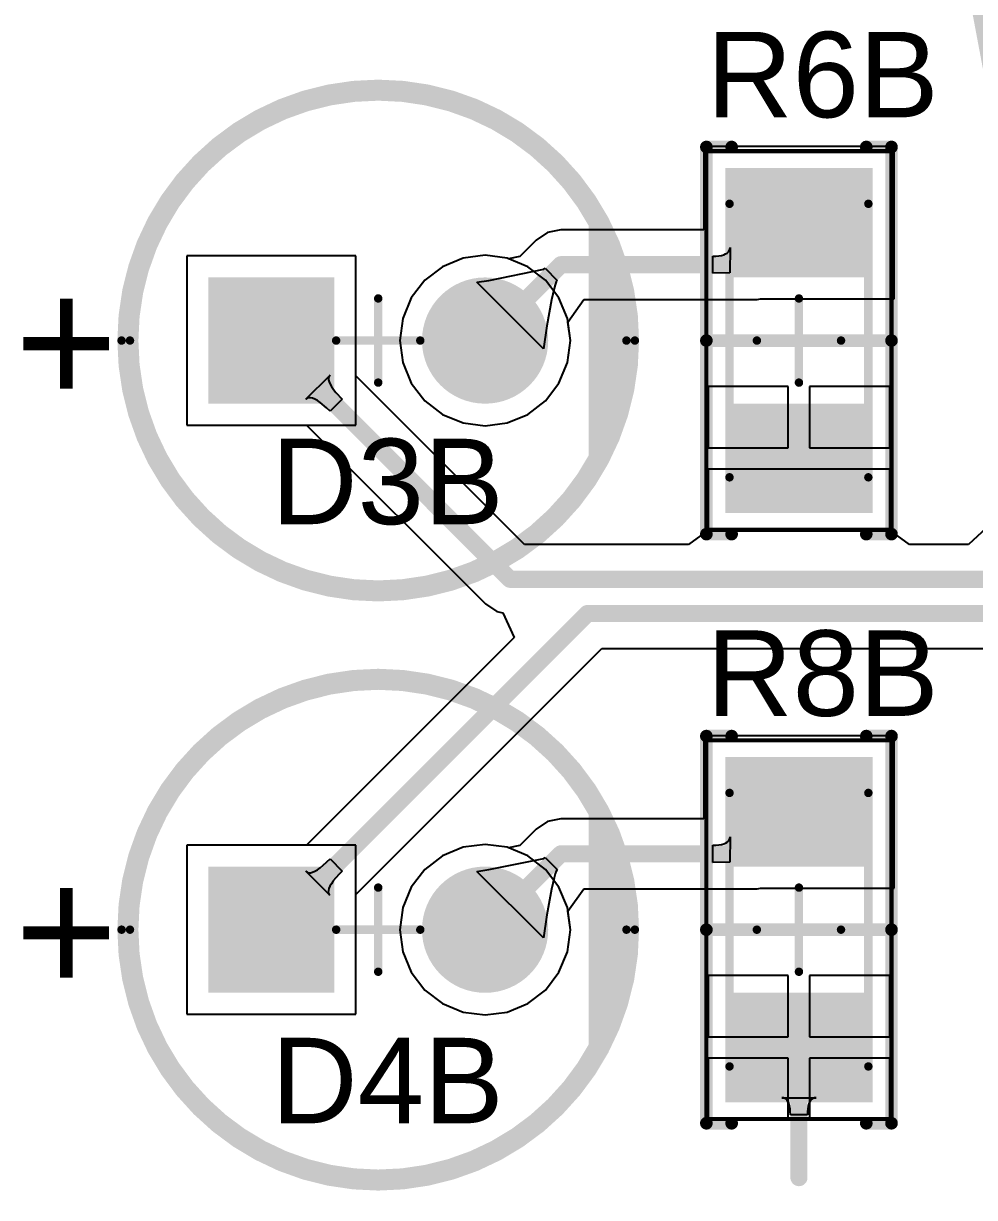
# Model space of a CAD drawing. Header units: inches. Extents: x -0.14 to 3.29, y -0.08 to 7.88.
# Drawn here: x 0.917 to 1.362, y 5.682 to 6.231 of the extents above; entities that cross this region are included whole.
import ezdxf

# ---------------------------------------------------------------- set-up
doc = ezdxf.new("R2010")
doc.units = ezdxf.units.IN
doc.header["$MEASUREMENT"] = 0
for name, color, linetype in [('Bottom Layer', 5, 'Continuous'), ('Bottom Solder', 6, 'Continuous'), ('Multi-Layer', 9, 'Continuous'), ('Pad Holes', 156, 'Continuous'), ('PCBD Notes', 76, 'Continuous'), ('Top 3D Body', 56, 'Continuous'), ('Top Courtyard', 56, 'Continuous'), ('Top Layer', 1, 'Continuous'), ('Top Overlay', 2, 'Continuous'), ('Top Paste', 8, 'Continuous'), ('Top Solder', 216, 'Continuous')]:
    doc.layers.add(name, color=color, linetype=linetype)
doc.styles.add('Arial', font='', dxfattribs={"height": 0.2})
doc.styles.get('Arial').set_extended_font_data('Arial')

# ---------------------------------------------------------------- blocks, each defined once
blk = doc.blocks.new('RES_1206_3216_315')
at = {"layer": 'Top Layer'}
for points in [[(-0.07874, -0.03248), (-0.07874, 0.03248), (-0.03149, 0.03248), (-0.03149, -0.03248)], [(0.0315, -0.03248), (0.0315, 0.03248), (0.07874, 0.03248), (0.07874, -0.03248)]]:
    blk.add_hatch(color=1, dxfattribs=at).paths.add_polyline_path(points)
at = {"layer": 'Top Paste'}
for points in [[(-0.07874, -0.03248), (-0.07874, 0.03248), (-0.03149, 0.03248), (-0.03149, -0.03248)], [(0.0315, -0.03248), (0.0315, 0.03248), (0.07874, 0.03248), (0.07874, -0.03248)]]:
    blk.add_hatch(color=8, dxfattribs=at).paths.add_polyline_path(points)
at = {"layer": 'Top Solder'}
for points in [[(-0.08071, -0.03445), (-0.08071, 0.03445), (-0.02953, 0.03445), (-0.02953, -0.03445)], [(0.02953, -0.03445), (0.02953, 0.03445), (0.08071, 0.03445), (0.08071, -0.03445)]]:
    blk.add_hatch(color=216, dxfattribs=at).paths.add_polyline_path(points)
at = {"layer": 'Top 3D Body'}
for points in [[(0.06398, 0.03248, 0.00394, 0.00394, 0), (-0.06398, 0.03248, 0.00394, 0.00394, 0)], [(-0.06398, -0.03248, 0.00394, 0.00394, 0), (-0.06398, 0.03248, 0.00394, 0.00394, 0)], [(0.06398, -0.03248, 0.00394, 0.00394, 0), (0.06398, 0.03248, 0.00394, 0.00394, 0)], [(0.06398, -0.03248, 0.00394, 0.00394, 0), (-0.06398, -0.03248, 0.00394, 0.00394, 0)]]:
    blk.add_lwpolyline(points, format="xyseb", dxfattribs=at)
for points in [[(-0.06496, 0.03248, 0.00197, 0.00197, 1), (-0.06299, 0.03248, 0.00197, 0.00197, 1)], [(-0.06496, 0.03248, 0.00197, 0.00197, 1), (-0.06299, 0.03248, 0.00197, 0.00197, 1)], [(0.06299, 0.03248, 0.00197, 0.00197, 1), (0.06496, 0.03248, 0.00197, 0.00197, 1)], [(0.06299, 0.03248, 0.00197, 0.00197, 1), (0.06496, 0.03248, 0.00197, 0.00197, 1)], [(-0.06496, -0.03248, 0.00197, 0.00197, 1), (-0.06299, -0.03248, 0.00197, 0.00197, 1)], [(-0.06496, -0.03248, 0.00197, 0.00197, 1), (-0.06299, -0.03248, 0.00197, 0.00197, 1)], [(0.06299, -0.03248, 0.00197, 0.00197, 1), (0.06496, -0.03248, 0.00197, 0.00197, 1)], [(0.06299, -0.03248, 0.00197, 0.00197, 1), (0.06496, -0.03248, 0.00197, 0.00197, 1)]]:
    blk.add_lwpolyline(points, format="xyseb", close=True, dxfattribs=at)
at = {"layer": 'Top Courtyard'}
for points in [[(0.08858, 0.04331, 0.00197, 0.00197, 0), (-0.08858, 0.04331, 0.00197, 0.00197, 0)], [(-0.08858, -0.04331, 0.00197, 0.00197, 0), (-0.08858, 0.04331, 0.00197, 0.00197, 0)], [(0.08858, -0.04331, 0.00197, 0.00197, 0), (0.08858, 0.04331, 0.00197, 0.00197, 0)], [(0, -0.01969, 0.00394, 0.00394, 0), (0, 0.01969, 0.00394, 0.00394, 0)], [(0.01969, 0, 0.00394, 0.00394, 0), (-0.01969, 0, 0.00394, 0.00394, 0)], [(0.08858, -0.04331, 0.00197, 0.00197, 0), (-0.08858, -0.04331, 0.00197, 0.00197, 0)]]:
    blk.add_lwpolyline(points, format="xyseb", dxfattribs=at)
for points in [[(-0.08908, 0.04331, 0.000984, 0.000984, 1), (-0.08809, 0.04331, 0.000984, 0.000984, 1)], [(-0.08908, 0.04331, 0.000984, 0.000984, 1), (-0.08809, 0.04331, 0.000984, 0.000984, 1)], [(0.08809, 0.04331, 0.000984, 0.000984, 1), (0.08908, 0.04331, 0.000984, 0.000984, 1)], [(0.08809, 0.04331, 0.000984, 0.000984, 1), (0.08908, 0.04331, 0.000984, 0.000984, 1)], [(-0.00098, 0.01969, 0.00197, 0.00197, 1), (0.00099, 0.01969, 0.00197, 0.00197, 1)], [(-0.02067, 0, 0.00197, 0.00197, 1), (-0.0187, 0, 0.00197, 0.00197, 1)], [(0.0187, 0, 0.00197, 0.00197, 1), (0.02067, 0, 0.00197, 0.00197, 1)], [(-0.00098, -0.01969, 0.00197, 0.00197, 1), (0.00099, -0.01969, 0.00197, 0.00197, 1)], [(-0.08908, -0.04331, 0.000984, 0.000984, 1), (-0.08809, -0.04331, 0.000984, 0.000984, 1)], [(-0.08908, -0.04331, 0.000984, 0.000984, 1), (-0.08809, -0.04331, 0.000984, 0.000984, 1)], [(0.08809, -0.04331, 0.000984, 0.000984, 1), (0.08908, -0.04331, 0.000984, 0.000984, 1)], [(0.08809, -0.04331, 0.000984, 0.000984, 1), (0.08908, -0.04331, 0.000984, 0.000984, 1)]]:
    blk.add_lwpolyline(points, format="xyseb", close=True, dxfattribs=at)
at = {"layer": 'Top Overlay'}
for points in [[(0.09055, 0.04331, 0.00591, 0.00591, 0), (-0.09055, 0.04331, 0.00591, 0.00591, 0)], [(-0.09055, 0.0315, 0.00591, 0.00591, 0), (-0.09055, 0.04331, 0.00591, 0.00591, 0)], [(0, -0.04331, 0.00591, 0.00591, 0), (0, 0.04331, 0.00591, 0.00591, 0)], [(0.09055, 0.0315, 0.00591, 0.00591, 0), (0.09055, 0.04331, 0.00591, 0.00591, 0)], [(-0.09055, -0.04331, 0.00591, 0.00591, 0), (-0.09055, -0.03149, 0.00591, 0.00591, 0)], [(0.09055, -0.04331, 0.00591, 0.00591, 0), (0.09055, -0.03149, 0.00591, 0.00591, 0)], [(0.09055, -0.04331, 0.00591, 0.00591, 0), (-0.09055, -0.04331, 0.00591, 0.00591, 0)]]:
    blk.add_lwpolyline(points, format="xyseb", dxfattribs=at)
for points in [[(-0.09203, 0.04331, 0.00295, 0.00295, 1), (-0.08907, 0.04331, 0.00295, 0.00295, 1)], [(-0.09203, 0.04331, 0.00295, 0.00295, 1), (-0.08907, 0.04331, 0.00295, 0.00295, 1)], [(-0.00148, 0.04331, 0.00295, 0.00295, 1), (0.00148, 0.04331, 0.00295, 0.00295, 1)], [(0.08907, 0.04331, 0.00295, 0.00295, 1), (0.09203, 0.04331, 0.00295, 0.00295, 1)], [(0.08907, 0.04331, 0.00295, 0.00295, 1), (0.09203, 0.04331, 0.00295, 0.00295, 1)], [(-0.09203, 0.0315, 0.00295, 0.00295, 1), (-0.08907, 0.0315, 0.00295, 0.00295, 1)], [(0.08907, 0.0315, 0.00295, 0.00295, 1), (0.09203, 0.0315, 0.00295, 0.00295, 1)], [(-0.09203, -0.03149, 0.00295, 0.00295, 1), (-0.08907, -0.03149, 0.00295, 0.00295, 1)], [(0.08907, -0.03149, 0.00295, 0.00295, 1), (0.09203, -0.03149, 0.00295, 0.00295, 1)], [(-0.09203, -0.04331, 0.00295, 0.00295, 1), (-0.08907, -0.04331, 0.00295, 0.00295, 1)], [(-0.09203, -0.04331, 0.00295, 0.00295, 1), (-0.08907, -0.04331, 0.00295, 0.00295, 1)], [(-0.00148, -0.04331, 0.00295, 0.00295, 1), (0.00148, -0.04331, 0.00295, 0.00295, 1)], [(0.08907, -0.04331, 0.00295, 0.00295, 1), (0.09203, -0.04331, 0.00295, 0.00295, 1)], [(0.08907, -0.04331, 0.00295, 0.00295, 1), (0.09203, -0.04331, 0.00295, 0.00295, 1)]]:
    blk.add_lwpolyline(points, format="xyseb", close=True, dxfattribs=at)
blk = doc.blocks.new('RES_1206_3216_335')
at = {"layer": 'Top Layer'}
for points in [[(-0.07874, -0.03248), (-0.07874, 0.03248), (-0.03149, 0.03248), (-0.03149, -0.03248)], [(0.0315, -0.03248), (0.0315, 0.03248), (0.07874, 0.03248), (0.07874, -0.03248)]]:
    blk.add_hatch(color=1, dxfattribs=at).paths.add_polyline_path(points)
at = {"layer": 'Top Paste'}
for points in [[(-0.07874, -0.03248), (-0.07874, 0.03248), (-0.03149, 0.03248), (-0.03149, -0.03248)], [(0.0315, -0.03248), (0.0315, 0.03248), (0.07874, 0.03248), (0.07874, -0.03248)]]:
    blk.add_hatch(color=8, dxfattribs=at).paths.add_polyline_path(points)
at = {"layer": 'Top Solder'}
for points in [[(-0.08071, -0.03445), (-0.08071, 0.03445), (-0.02953, 0.03445), (-0.02953, -0.03445)], [(0.02953, -0.03445), (0.02953, 0.03445), (0.08071, 0.03445), (0.08071, -0.03445)]]:
    blk.add_hatch(color=216, dxfattribs=at).paths.add_polyline_path(points)
at = {"layer": 'Top 3D Body'}
for points in [[(0.06398, 0.03248, 0.00394, 0.00394, 0), (-0.06398, 0.03248, 0.00394, 0.00394, 0)], [(-0.06398, -0.03248, 0.00394, 0.00394, 0), (-0.06398, 0.03248, 0.00394, 0.00394, 0)], [(0.06398, -0.03248, 0.00394, 0.00394, 0), (0.06398, 0.03248, 0.00394, 0.00394, 0)], [(0.06398, -0.03248, 0.00394, 0.00394, 0), (-0.06398, -0.03248, 0.00394, 0.00394, 0)]]:
    blk.add_lwpolyline(points, format="xyseb", dxfattribs=at)
for points in [[(-0.06496, 0.03248, 0.00197, 0.00197, 1), (-0.06299, 0.03248, 0.00197, 0.00197, 1)], [(-0.06496, 0.03248, 0.00197, 0.00197, 1), (-0.06299, 0.03248, 0.00197, 0.00197, 1)], [(0.06299, 0.03248, 0.00197, 0.00197, 1), (0.06496, 0.03248, 0.00197, 0.00197, 1)], [(0.06299, 0.03248, 0.00197, 0.00197, 1), (0.06496, 0.03248, 0.00197, 0.00197, 1)], [(-0.06496, -0.03248, 0.00197, 0.00197, 1), (-0.06299, -0.03248, 0.00197, 0.00197, 1)], [(-0.06496, -0.03248, 0.00197, 0.00197, 1), (-0.06299, -0.03248, 0.00197, 0.00197, 1)], [(0.06299, -0.03248, 0.00197, 0.00197, 1), (0.06496, -0.03248, 0.00197, 0.00197, 1)], [(0.06299, -0.03248, 0.00197, 0.00197, 1), (0.06496, -0.03248, 0.00197, 0.00197, 1)]]:
    blk.add_lwpolyline(points, format="xyseb", close=True, dxfattribs=at)
at = {"layer": 'Top Courtyard'}
for points in [[(0.08858, 0.04331, 0.00197, 0.00197, 0), (-0.08858, 0.04331, 0.00197, 0.00197, 0)], [(-0.08858, -0.04331, 0.00197, 0.00197, 0), (-0.08858, 0.04331, 0.00197, 0.00197, 0)], [(0.08858, -0.04331, 0.00197, 0.00197, 0), (0.08858, 0.04331, 0.00197, 0.00197, 0)], [(0, -0.01968, 0.00394, 0.00394, 0), (0, 0.01969, 0.00394, 0.00394, 0)], [(0.01969, 0, 0.00394, 0.00394, 0), (-0.01968, 0, 0.00394, 0.00394, 0)], [(0.08858, -0.04331, 0.00197, 0.00197, 0), (-0.08858, -0.04331, 0.00197, 0.00197, 0)]]:
    blk.add_lwpolyline(points, format="xyseb", dxfattribs=at)
for points in [[(-0.08907, 0.04331, 0.000984, 0.000984, 1), (-0.08809, 0.04331, 0.000984, 0.000984, 1)], [(-0.08907, 0.04331, 0.000984, 0.000984, 1), (-0.08809, 0.04331, 0.000984, 0.000984, 1)], [(0.08809, 0.04331, 0.000984, 0.000984, 1), (0.08908, 0.04331, 0.000984, 0.000984, 1)], [(0.08809, 0.04331, 0.000984, 0.000984, 1), (0.08908, 0.04331, 0.000984, 0.000984, 1)], [(-0.00098, 0.01969, 0.00197, 0.00197, 1), (0.00099, 0.01969, 0.00197, 0.00197, 1)], [(-0.02067, 0, 0.00197, 0.00197, 1), (-0.0187, 0, 0.00197, 0.00197, 1)], [(0.0187, 0, 0.00197, 0.00197, 1), (0.02067, 0, 0.00197, 0.00197, 1)], [(-0.00098, -0.01968, 0.00197, 0.00197, 1), (0.00099, -0.01968, 0.00197, 0.00197, 1)], [(-0.08907, -0.04331, 0.000984, 0.000984, 1), (-0.08809, -0.04331, 0.000984, 0.000984, 1)], [(-0.08907, -0.04331, 0.000984, 0.000984, 1), (-0.08809, -0.04331, 0.000984, 0.000984, 1)], [(0.08809, -0.04331, 0.000984, 0.000984, 1), (0.08908, -0.04331, 0.000984, 0.000984, 1)], [(0.08809, -0.04331, 0.000984, 0.000984, 1), (0.08908, -0.04331, 0.000984, 0.000984, 1)]]:
    blk.add_lwpolyline(points, format="xyseb", close=True, dxfattribs=at)
at = {"layer": 'Top Overlay'}
for points in [[(0.09055, 0.04331, 0.00591, 0.00591, 0), (-0.09055, 0.04331, 0.00591, 0.00591, 0)], [(-0.09055, 0.0315, 0.00591, 0.00591, 0), (-0.09055, 0.04331, 0.00591, 0.00591, 0)], [(0, -0.04331, 0.00591, 0.00591, 0), (0, 0.04331, 0.00591, 0.00591, 0)], [(0.09055, 0.0315, 0.00591, 0.00591, 0), (0.09055, 0.04331, 0.00591, 0.00591, 0)], [(-0.09055, -0.04331, 0.00591, 0.00591, 0), (-0.09055, -0.03149, 0.00591, 0.00591, 0)], [(0.09055, -0.04331, 0.00591, 0.00591, 0), (0.09055, -0.03149, 0.00591, 0.00591, 0)], [(0.09055, -0.04331, 0.00591, 0.00591, 0), (-0.09055, -0.04331, 0.00591, 0.00591, 0)]]:
    blk.add_lwpolyline(points, format="xyseb", dxfattribs=at)
for points in [[(-0.09203, 0.04331, 0.00295, 0.00295, 1), (-0.08907, 0.04331, 0.00295, 0.00295, 1)], [(-0.09203, 0.04331, 0.00295, 0.00295, 1), (-0.08907, 0.04331, 0.00295, 0.00295, 1)], [(-0.00147, 0.04331, 0.00295, 0.00295, 1), (0.00148, 0.04331, 0.00295, 0.00295, 1)], [(0.08908, 0.04331, 0.00295, 0.00295, 1), (0.09203, 0.04331, 0.00295, 0.00295, 1)], [(0.08908, 0.04331, 0.00295, 0.00295, 1), (0.09203, 0.04331, 0.00295, 0.00295, 1)], [(-0.09203, 0.0315, 0.00295, 0.00295, 1), (-0.08907, 0.0315, 0.00295, 0.00295, 1)], [(0.08908, 0.0315, 0.00295, 0.00295, 1), (0.09203, 0.0315, 0.00295, 0.00295, 1)], [(-0.09203, -0.03149, 0.00295, 0.00295, 1), (-0.08907, -0.03149, 0.00295, 0.00295, 1)], [(0.08908, -0.03149, 0.00295, 0.00295, 1), (0.09203, -0.03149, 0.00295, 0.00295, 1)], [(-0.09203, -0.04331, 0.00295, 0.00295, 1), (-0.08907, -0.04331, 0.00295, 0.00295, 1)], [(-0.09203, -0.04331, 0.00295, 0.00295, 1), (-0.08907, -0.04331, 0.00295, 0.00295, 1)], [(-0.00147, -0.04331, 0.00295, 0.00295, 1), (0.00148, -0.04331, 0.00295, 0.00295, 1)], [(0.08908, -0.04331, 0.00295, 0.00295, 1), (0.09203, -0.04331, 0.00295, 0.00295, 1)], [(0.08908, -0.04331, 0.00295, 0.00295, 1), (0.09203, -0.04331, 0.00295, 0.00295, 1)]]:
    blk.add_lwpolyline(points, format="xyseb", close=True, dxfattribs=at)
blk = doc.blocks.new('ED49B4F6_595F_4D62_96BB_D7184CAA9B94_418')
at = {"layer": 'Bottom Layer'}
blk.add_hatch(color=5, dxfattribs=at).paths.add_polyline_path([(-0.02244, -0.02756), (-0.07756, -0.02756), (-0.07756, 0.02756), (-0.02244, 0.02756)])
h = blk.add_hatch(color=5, dxfattribs=at)
edge = h.paths.add_edge_path()
edge.add_arc((0.05, 0), 0.02756, 0, 360)
at = {"layer": 'Bottom Solder'}
blk.add_hatch(color=6, dxfattribs=at).paths.add_polyline_path([(-0.02047, -0.02953), (-0.07953, -0.02953), (-0.07953, 0.02953), (-0.02047, 0.02953)])
h = blk.add_hatch(color=6, dxfattribs=at)
edge = h.paths.add_edge_path()
edge.add_arc((0.05, 0), 0.02953, 0, 360)
at = {"layer": 'Multi-Layer'}
blk.add_hatch(color=9, dxfattribs=at).paths.add_polyline_path([(-0.02244, -0.02756), (-0.07756, -0.02756), (-0.07756, 0.02756), (-0.02244, 0.02756)])
h = blk.add_hatch(color=9, dxfattribs=at)
edge = h.paths.add_edge_path()
edge.add_arc((0.05, 0), 0.02756, 0, 360)
at = {"layer": 'Pad Holes'}
h = blk.add_hatch(color=7, dxfattribs=at)
edge = h.paths.add_edge_path()
edge.add_arc((-0.05, 0), 0.0175, 0, 360)
h = blk.add_hatch(color=7, dxfattribs=at)
edge = h.paths.add_edge_path()
edge.add_arc((0.05, 0), 0.0175, 0, 360)
at = {"layer": 'Top Layer'}
blk.add_hatch(color=1, dxfattribs=at).paths.add_polyline_path([(-0.02244, -0.02756), (-0.07756, -0.02756), (-0.07756, 0.02756), (-0.02244, 0.02756)])
h = blk.add_hatch(color=1, dxfattribs=at)
edge = h.paths.add_edge_path()
edge.add_arc((0.05, 0), 0.02756, 0, 360)
at = {"layer": 'Top Solder'}
blk.add_hatch(color=216, dxfattribs=at).paths.add_polyline_path([(-0.02047, -0.02953), (-0.07953, -0.02953), (-0.07953, 0.02953), (-0.02047, 0.02953)])
h = blk.add_hatch(color=216, dxfattribs=at)
edge = h.paths.add_edge_path()
edge.add_arc((0.05, 0), 0.02953, 0, 360)
at = {"layer": 'Top 3D Body'}
for points in [[(0.11614, 0, 0.00394, 0.00394, 1), (-0.11614, 0, 0.00394, 0.00394, 1)], [(-0.11713, 0, 0.00197, 0.00197, 1), (-0.11516, 0, 0.00197, 0.00197, 1)], [(0.11516, 0, 0.00197, 0.00197, 1), (0.11713, 0, 0.00197, 0.00197, 1)]]:
    blk.add_lwpolyline(points, format="xyseb", close=True, dxfattribs=at)
at = {"layer": 'Top Courtyard'}
for points in [[(0.12008, 0, 0.00394, 0.00394, 1), (-0.12008, 0, 0.00394, 0.00394, 1)], [(-0.00098, 0.01969, 0.00197, 0.00197, 1), (0.00099, 0.01969, 0.00197, 0.00197, 1)], [(-0.12106, 0, 0.00197, 0.00197, 1), (-0.11909, 0, 0.00197, 0.00197, 1)], [(-0.02067, 0, 0.00197, 0.00197, 1), (-0.0187, 0, 0.00197, 0.00197, 1)], [(0.0187, 0, 0.00197, 0.00197, 1), (0.02067, 0, 0.00197, 0.00197, 1)], [(0.11909, 0, 0.00197, 0.00197, 1), (0.12106, 0, 0.00197, 0.00197, 1)], [(-0.00098, -0.01968, 0.00197, 0.00197, 1), (0.00099, -0.01968, 0.00197, 0.00197, 1)]]:
    blk.add_lwpolyline(points, format="xyseb", close=True, dxfattribs=at)
for points in [[(0, -0.01968, 0.00394, 0.00394, 0), (0, 0.01969, 0.00394, 0.00394, 0)], [(-0.01968, 0, 0.00394, 0.00394, 0), (0.01969, 0, 0.00394, 0.00394, 0)]]:
    blk.add_lwpolyline(points, format="xyseb", dxfattribs=at)
at = {"layer": 'Top Overlay'}
for points in [[(0.11614, 0, 0.00787, 0.00787, 1), (-0.11614, 0, 0.00787, 0.00787, 1)], [(0.10039, 0.05512, 0.00394, 0.00394, 1), (0.10433, 0.05512, 0.00394, 0.00394, 1)], [(0.10433, 0.03937, 0.00394, 0.00394, 1), (0.10827, 0.03937, 0.00394, 0.00394, 1)], [(0.10827, 0.02362, 0.00394, 0.00394, 1), (0.11221, 0.02362, 0.00394, 0.00394, 1)], [(-0.11811, 0, 0.00394, 0.00394, 1), (-0.11417, 0, 0.00394, 0.00394, 1)], [(0.11417, 0, 0.00394, 0.00394, 1), (0.11811, 0, 0.00394, 0.00394, 1)], [(0.10827, -0.02756, 0.00394, 0.00394, 1), (0.11221, -0.02756, 0.00394, 0.00394, 1)], [(0.10039, -0.03937, 0.00394, 0.00394, 1), (0.10433, -0.03937, 0.00394, 0.00394, 1)], [(0.10039, -0.03937, 0.00394, 0.00394, 1), (0.10433, -0.03937, 0.00394, 0.00394, 1)], [(0.10433, -0.03937, 0.00394, 0.00394, 1), (0.10827, -0.03937, 0.00394, 0.00394, 1)], [(0.10039, -0.05512, 0.00394, 0.00394, 1), (0.10433, -0.05512, 0.00394, 0.00394, 1)]]:
    blk.add_lwpolyline(points, format="xyseb", close=True, dxfattribs=at)
for points in [[(0.10236, -0.03937, 0.00787, 0.00787, 0), (0.10236, 0.05512, 0.00787, 0.00787, 0)], [(0.1063, -0.03937, 0.00787, 0.00787, 0), (0.1063, 0.03937, 0.00787, 0.00787, 0)], [(0.11024, -0.02756, 0.00787, 0.00787, 0), (0.11024, 0.02362, 0.00787, 0.00787, 0)], [(0.10236, -0.05512, 0.00787, 0.00787, 0), (0.10236, -0.03937, 0.00787, 0.00787, 0)]]:
    blk.add_lwpolyline(points, format="xyseb", dxfattribs=at)
at = {"layer": 'Top Overlay', "style": 'Arial'}
blk.add_text('+', height=0.05906, dxfattribs=at).set_placement((-0.17, -0.03))
blk = doc.blocks.new('ED49B4F6_595F_4D62_96BB_D7184CAA9B94_428')
at = {"layer": 'Bottom Layer'}
blk.add_hatch(color=5, dxfattribs=at).paths.add_polyline_path([(-0.02244, -0.02756), (-0.07756, -0.02756), (-0.07756, 0.02756), (-0.02244, 0.02756)])
h = blk.add_hatch(color=5, dxfattribs=at)
edge = h.paths.add_edge_path()
edge.add_arc((0.05, 0), 0.02756, 0, 360)
at = {"layer": 'Bottom Solder'}
blk.add_hatch(color=6, dxfattribs=at).paths.add_polyline_path([(-0.02047, -0.02953), (-0.07953, -0.02953), (-0.07953, 0.02953), (-0.02047, 0.02953)])
h = blk.add_hatch(color=6, dxfattribs=at)
edge = h.paths.add_edge_path()
edge.add_arc((0.05, 0), 0.02953, 0, 360)
at = {"layer": 'Multi-Layer'}
blk.add_hatch(color=9, dxfattribs=at).paths.add_polyline_path([(-0.02244, -0.02756), (-0.07756, -0.02756), (-0.07756, 0.02756), (-0.02244, 0.02756)])
h = blk.add_hatch(color=9, dxfattribs=at)
edge = h.paths.add_edge_path()
edge.add_arc((0.05, 0), 0.02756, 0, 360)
at = {"layer": 'Pad Holes'}
h = blk.add_hatch(color=7, dxfattribs=at)
edge = h.paths.add_edge_path()
edge.add_arc((-0.05, 0), 0.0175, 0, 360)
h = blk.add_hatch(color=7, dxfattribs=at)
edge = h.paths.add_edge_path()
edge.add_arc((0.05, 0), 0.0175, 0, 360)
at = {"layer": 'Top Layer'}
blk.add_hatch(color=1, dxfattribs=at).paths.add_polyline_path([(-0.02244, -0.02756), (-0.07756, -0.02756), (-0.07756, 0.02756), (-0.02244, 0.02756)])
h = blk.add_hatch(color=1, dxfattribs=at)
edge = h.paths.add_edge_path()
edge.add_arc((0.05, 0), 0.02756, 0, 360)
at = {"layer": 'Top Solder'}
blk.add_hatch(color=216, dxfattribs=at).paths.add_polyline_path([(-0.02047, -0.02953), (-0.07953, -0.02953), (-0.07953, 0.02953), (-0.02047, 0.02953)])
h = blk.add_hatch(color=216, dxfattribs=at)
edge = h.paths.add_edge_path()
edge.add_arc((0.05, 0), 0.02953, 0, 360)
at = {"layer": 'Top 3D Body'}
for points in [[(0.11614, 0, 0.00394, 0.00394, 1), (-0.11614, 0, 0.00394, 0.00394, 1)], [(-0.11713, 0, 0.00197, 0.00197, 1), (-0.11516, 0, 0.00197, 0.00197, 1)], [(0.11516, 0, 0.00197, 0.00197, 1), (0.11713, 0, 0.00197, 0.00197, 1)]]:
    blk.add_lwpolyline(points, format="xyseb", close=True, dxfattribs=at)
at = {"layer": 'Top Courtyard'}
for points in [[(0.12008, 0, 0.00394, 0.00394, 1), (-0.12008, 0, 0.00394, 0.00394, 1)], [(-0.00098, 0.01969, 0.00197, 0.00197, 1), (0.00099, 0.01969, 0.00197, 0.00197, 1)], [(-0.12106, 0, 0.00197, 0.00197, 1), (-0.11909, 0, 0.00197, 0.00197, 1)], [(-0.02067, 0, 0.00197, 0.00197, 1), (-0.0187, 0, 0.00197, 0.00197, 1)], [(0.0187, 0, 0.00197, 0.00197, 1), (0.02067, 0, 0.00197, 0.00197, 1)], [(0.11909, 0, 0.00197, 0.00197, 1), (0.12106, 0, 0.00197, 0.00197, 1)], [(-0.00098, -0.01968, 0.00197, 0.00197, 1), (0.00099, -0.01968, 0.00197, 0.00197, 1)]]:
    blk.add_lwpolyline(points, format="xyseb", close=True, dxfattribs=at)
for points in [[(0, -0.01968, 0.00394, 0.00394, 0), (0, 0.01969, 0.00394, 0.00394, 0)], [(-0.01968, 0, 0.00394, 0.00394, 0), (0.01969, 0, 0.00394, 0.00394, 0)]]:
    blk.add_lwpolyline(points, format="xyseb", dxfattribs=at)
at = {"layer": 'Top Overlay'}
for points in [[(0.11614, 0, 0.00787, 0.00787, 1), (-0.11614, 0, 0.00787, 0.00787, 1)], [(0.10039, 0.05512, 0.00394, 0.00394, 1), (0.10433, 0.05512, 0.00394, 0.00394, 1)], [(0.10433, 0.03937, 0.00394, 0.00394, 1), (0.10827, 0.03937, 0.00394, 0.00394, 1)], [(0.10827, 0.02362, 0.00394, 0.00394, 1), (0.11221, 0.02362, 0.00394, 0.00394, 1)], [(-0.11811, 0, 0.00394, 0.00394, 1), (-0.11417, 0, 0.00394, 0.00394, 1)], [(0.11417, 0, 0.00394, 0.00394, 1), (0.11811, 0, 0.00394, 0.00394, 1)], [(0.10827, -0.02756, 0.00394, 0.00394, 1), (0.11221, -0.02756, 0.00394, 0.00394, 1)], [(0.10039, -0.03937, 0.00394, 0.00394, 1), (0.10433, -0.03937, 0.00394, 0.00394, 1)], [(0.10039, -0.03937, 0.00394, 0.00394, 1), (0.10433, -0.03937, 0.00394, 0.00394, 1)], [(0.10433, -0.03937, 0.00394, 0.00394, 1), (0.10827, -0.03937, 0.00394, 0.00394, 1)], [(0.10039, -0.05512, 0.00394, 0.00394, 1), (0.10433, -0.05512, 0.00394, 0.00394, 1)]]:
    blk.add_lwpolyline(points, format="xyseb", close=True, dxfattribs=at)
for points in [[(0.10236, -0.03937, 0.00787, 0.00787, 0), (0.10236, 0.05512, 0.00787, 0.00787, 0)], [(0.1063, -0.03937, 0.00787, 0.00787, 0), (0.1063, 0.03937, 0.00787, 0.00787, 0)], [(0.11024, -0.02756, 0.00787, 0.00787, 0), (0.11024, 0.02362, 0.00787, 0.00787, 0)], [(0.10236, -0.05512, 0.00787, 0.00787, 0), (0.10236, -0.03937, 0.00787, 0.00787, 0)]]:
    blk.add_lwpolyline(points, format="xyseb", dxfattribs=at)
at = {"layer": 'Top Overlay', "style": 'Arial'}
blk.add_text('+', height=0.05906, dxfattribs=at).set_placement((-0.17, -0.03))

msp = doc.modelspace()

# ---------------------------------------------------------------- linework, layer by layer
at = {"layer": 'Bottom Layer'}
for p, q in [((1.07224, 6.12224), (0.99312, 6.12224)), ((0.99312, 6.12224), (0.99312, 6.04312)), ((1.07224, 6.04312), (1.07224, 6.12224)), ((1.12235, 6.12122), (1.11273, 6.11723)), ((1.13268, 6.12258), (1.12235, 6.12122)), ((1.143, 6.12122), (1.13268, 6.12258)), ((1.15263, 6.11723), (1.143, 6.12122)), ((1.11273, 6.11723), (1.10446, 6.11089)), ((1.16089, 6.11089), (1.15263, 6.11723)), ((1.10446, 6.11089), (1.09812, 6.10263)), ((1.16723, 6.10263), (1.16089, 6.11089)), ((1.09812, 6.10263), (1.09414, 6.093)), ((1.17122, 6.093), (1.16723, 6.10263)), ((1.09414, 6.093), (1.09278, 6.08268)), ((1.17258, 6.08268), (1.17122, 6.093)), ((1.09278, 6.08268), (1.09414, 6.07235)), ((1.17122, 6.07235), (1.17258, 6.08268)), ((1.09414, 6.07235), (1.09812, 6.06273)), ((1.16723, 6.06273), (1.17122, 6.07235)), ((1.09812, 6.06273), (1.10446, 6.05446)), ((1.16089, 6.05446), (1.16723, 6.06273)), ((1.10446, 6.05446), (1.11273, 6.04812)), ((1.15263, 6.04812), (1.16089, 6.05446)), ((1.11273, 6.04812), (1.12235, 6.04414)), ((1.143, 6.04414), (1.15263, 6.04812)), ((0.99312, 6.04312), (1.07224, 6.04312)), ((1.12235, 6.04414), (1.13268, 6.04278)), ((1.13268, 6.04278), (1.143, 6.04414)), ((1.07224, 5.84665), (0.99312, 5.84665)), ((0.99312, 5.84665), (0.99312, 5.76753)), ((1.07224, 5.76753), (1.07224, 5.84665)), ((1.12235, 5.84563), (1.11273, 5.84164)), ((1.13268, 5.84699), (1.12235, 5.84563)), ((1.143, 5.84563), (1.13268, 5.84699)), ((1.15263, 5.84164), (1.143, 5.84563)), ((1.11273, 5.84164), (1.10446, 5.8353)), ((1.16089, 5.8353), (1.15263, 5.84164)), ((1.10446, 5.8353), (1.09812, 5.82704)), ((1.16723, 5.82704), (1.16089, 5.8353)), ((1.09812, 5.82704), (1.09414, 5.81741)), ((1.17122, 5.81741), (1.16723, 5.82704)), ((1.09414, 5.81741), (1.09278, 5.80709)), ((1.17258, 5.80709), (1.17122, 5.81741)), ((1.09278, 5.80709), (1.09414, 5.79676)), ((1.17122, 5.79676), (1.17258, 5.80709)), ((1.09414, 5.79676), (1.09812, 5.78714)), ((1.16723, 5.78714), (1.17122, 5.79676)), ((1.09812, 5.78714), (1.10446, 5.77887)), ((1.16089, 5.77887), (1.16723, 5.78714)), ((1.10446, 5.77887), (1.11273, 5.77253)), ((1.15263, 5.77253), (1.16089, 5.77887)), ((1.11273, 5.77253), (1.12235, 5.76855)), ((1.143, 5.76855), (1.15263, 5.77253)), ((0.99312, 5.76753), (1.07224, 5.76753)), ((1.12235, 5.76855), (1.13268, 5.76719)), ((1.13268, 5.76719), (1.143, 5.76855))]:
    msp.add_line(p, q, dxfattribs=at)
at = {"layer": 'PCBD Notes'}
msp.add_lwpolyline([(1.08268, 7.73622, 0.00787, 0.00787, 0), (2.06693, 2.5, 0.00787, 0.00787, 0)], format="xyseb", dxfattribs=at)
at = {"layer": 'Top Layer'}
for p, q in [((1.32401, 6.17342), (1.23505, 6.17342)), ((1.23505, 6.17342), (1.23505, 6.13449)), ((1.32401, 6.10217), (1.32401, 6.17342)), ((1.15664, 6.12971), (1.149, 6.12207)), ((1.16193, 6.13324), (1.15664, 6.12971)), ((1.16817, 6.13449), (1.16193, 6.13324)), ((1.23505, 6.13449), (1.16817, 6.13449)), ((1.24524, 6.12317), (1.24597, 6.12361)), ((1.24597, 6.12361), (1.24654, 6.12413)), ((1.24654, 6.12413), (1.24695, 6.12473)), ((1.24695, 6.12473), (1.2472, 6.12541)), ((1.24729, 6.12617), (1.24717, 6.11429)), ((1.2472, 6.12541), (1.24729, 6.12617)), ((1.07224, 6.12224), (0.99312, 6.12224)), ((0.99312, 6.12224), (0.99312, 6.04312)), ((1.07224, 6.06619), (1.07224, 6.12224)), ((1.12235, 6.12122), (1.11273, 6.11723)), ((1.13268, 6.12258), (1.12235, 6.12122)), ((1.143, 6.12122), (1.13268, 6.12258)), ((1.1436, 6.12097), (1.143, 6.12122)), ((1.149, 6.12207), (1.1436, 6.12097)), ((1.23917, 6.12217), (1.2407, 6.12221)), ((1.23917, 6.11417), (1.23917, 6.12217)), ((1.2407, 6.12221), (1.24208, 6.12233)), ((1.24208, 6.12233), (1.24329, 6.12253)), ((1.24329, 6.12253), (1.24435, 6.12281)), ((1.24435, 6.12281), (1.24524, 6.12317)), ((1.11273, 6.11723), (1.10446, 6.11089)), ((1.13447, 6.11079), (1.16009, 6.116)), ((1.16009, 6.116), (1.16082, 6.11648)), ((1.16082, 6.11648), (1.16648, 6.11082)), ((1.24717, 6.11429), (1.23917, 6.11417)), ((1.10446, 6.11089), (1.09812, 6.10263)), ((1.1288, 6.10996), (1.13447, 6.11079)), ((1.15996, 6.0788), (1.1288, 6.10996)), ((1.16549, 6.10881), (1.16493, 6.10698)), ((1.166, 6.11009), (1.16549, 6.10881)), ((1.16648, 6.11082), (1.166, 6.11009)), ((1.09812, 6.10263), (1.09414, 6.093)), ((1.16371, 6.10167), (1.16158, 6.08959)), ((1.16493, 6.10698), (1.16371, 6.10167)), ((1.17144, 6.0913), (1.17891, 6.10186)), ((1.17891, 6.10186), (1.25991, 6.10186)), ((1.25991, 6.10186), (1.26148, 6.10217)), ((1.26148, 6.10217), (1.32401, 6.10217)), ((1.09414, 6.093), (1.09278, 6.08268)), ((1.17258, 6.08268), (1.17144, 6.0913)), ((1.16158, 6.08959), (1.15996, 6.0788)), ((1.09278, 6.08268), (1.09414, 6.07235)), ((1.17122, 6.07235), (1.17258, 6.08268)), ((1.09414, 6.07235), (1.09812, 6.06273)), ((1.16723, 6.06273), (1.17122, 6.07235)), ((1.0488, 6.05524), (1.06012, 6.06655)), ((1.05966, 6.06593), (1.05944, 6.06519)), ((1.05944, 6.06519), (1.05944, 6.06434)), ((1.05944, 6.06434), (1.05966, 6.06338)), ((1.06012, 6.06655), (1.05966, 6.06593)), ((1.05966, 6.06338), (1.06012, 6.06231)), ((1.15112, 5.9873), (1.07224, 6.06619)), ((1.06012, 6.06231), (1.0608, 6.06112)), ((1.0608, 6.06112), (1.0617, 6.05982)), ((1.0617, 6.05982), (1.06283, 6.0584)), ((1.06283, 6.0584), (1.06577, 6.05524)), ((1.09812, 6.06273), (1.10446, 6.05446)), ((1.16089, 6.05446), (1.16723, 6.06273)), ((1.27453, 6.06118), (1.23705, 6.06118)), ((1.23705, 6.06118), (1.23705, 6.03256)), ((1.27453, 6.03256), (1.27453, 6.06118)), ((1.32201, 6.06118), (1.28453, 6.06118)), ((1.28453, 6.06118), (1.28453, 6.03256)), ((1.32201, 6.03256), (1.32201, 6.06118)), ((1.04943, 6.05569), (1.0488, 6.05524)), ((1.05016, 6.05592), (1.04943, 6.05569)), ((1.05101, 6.05592), (1.05016, 6.05592)), ((1.05197, 6.05569), (1.05101, 6.05592)), ((1.05305, 6.05524), (1.05197, 6.05569)), ((1.05423, 6.05456), (1.05305, 6.05524)), ((1.05553, 6.05365), (1.05423, 6.05456)), ((1.05848, 6.05116), (1.05553, 6.05365)), ((1.06577, 6.05524), (1.06012, 6.04958)), ((1.10446, 6.05446), (1.11273, 6.04812)), ((1.15263, 6.04812), (1.16089, 6.05446)), ((1.06012, 6.04958), (1.05848, 6.05116)), ((1.11273, 6.04812), (1.12235, 6.04414)), ((1.143, 6.04414), (1.15263, 6.04812)), ((0.99312, 6.04312), (1.04917, 6.04312)), ((1.04917, 6.04312), (1.13283, 5.95946)), ((1.12235, 6.04414), (1.13268, 6.04278)), ((1.13268, 6.04278), (1.143, 6.04414)), ((1.23705, 6.03256), (1.27453, 6.03256)), ((1.28453, 6.03256), (1.32201, 6.03256)), ((1.32201, 6.02256), (1.23705, 6.02256)), ((1.23705, 6.02256), (1.23705, 5.9993)), ((1.32201, 5.9993), (1.32201, 6.02256)), ((1.23705, 5.9993), (1.23705, 5.99394)), ((1.32201, 5.99394), (1.32201, 5.9993)), ((1.23705, 5.99394), (1.22779, 5.9873)), ((1.33126, 5.9873), (1.32201, 5.99394)), ((1.3692, 5.99677), (1.35886, 5.9873)), ((1.22779, 5.9873), (1.15112, 5.9873)), ((1.35886, 5.9873), (1.33126, 5.9873)), ((1.13283, 5.95946), (1.13812, 5.95592)), ((1.13812, 5.95592), (1.14091, 5.95536)), ((1.14091, 5.95536), (1.14627, 5.94375)), ((1.14627, 5.94375), (1.04917, 5.84665)), ((1.07224, 5.82357), (1.18734, 5.93868)), ((1.18734, 5.93868), (1.41846, 5.93868)), ((1.32401, 5.89782), (1.23505, 5.89782)), ((1.23505, 5.89782), (1.23505, 5.8589)), ((1.32401, 5.82658), (1.32401, 5.89782)), ((1.16193, 5.85765), (1.15664, 5.85412)), ((1.16817, 5.8589), (1.16193, 5.85765)), ((1.23505, 5.8589), (1.16817, 5.8589)), ((1.15664, 5.85412), (1.149, 5.84648)), ((1.24654, 5.84854), (1.24695, 5.84914)), ((1.24695, 5.84914), (1.2472, 5.84982)), ((1.24729, 5.85058), (1.24717, 5.8387)), ((1.2472, 5.84982), (1.24729, 5.85058)), ((1.04917, 5.84665), (0.99312, 5.84665)), ((0.99312, 5.84665), (0.99312, 5.76753)), ((1.12235, 5.84563), (1.11273, 5.84164)), ((1.13268, 5.84699), (1.12235, 5.84563)), ((1.143, 5.84563), (1.13268, 5.84699)), ((1.1436, 5.84538), (1.143, 5.84563)), ((1.149, 5.84648), (1.1436, 5.84538)), ((1.23917, 5.84658), (1.2407, 5.84662)), ((1.23917, 5.83858), (1.23917, 5.84658)), ((1.2407, 5.84662), (1.24208, 5.84674)), ((1.24208, 5.84674), (1.24329, 5.84694)), ((1.24329, 5.84694), (1.24435, 5.84722)), ((1.24435, 5.84722), (1.24524, 5.84758)), ((1.24524, 5.84758), (1.24597, 5.84802)), ((1.24597, 5.84802), (1.24654, 5.84854)), ((1.05693, 5.83722), (1.06012, 5.84018)), ((1.06012, 5.84018), (1.06577, 5.83453)), ((1.11273, 5.84164), (1.10446, 5.8353)), ((1.13447, 5.8352), (1.16009, 5.84041)), ((1.16009, 5.84041), (1.16082, 5.84089)), ((1.16082, 5.84089), (1.16648, 5.83523)), ((1.24717, 5.8387), (1.23917, 5.83858)), ((1.06, 5.82321), (1.0488, 5.83441)), ((1.0488, 5.83441), (1.04941, 5.83396)), ((1.04941, 5.83396), (1.05014, 5.83375)), ((1.05014, 5.83375), (1.05098, 5.83376)), ((1.05098, 5.83376), (1.05194, 5.834)), ((1.05194, 5.834), (1.05302, 5.83447)), ((1.05302, 5.83447), (1.05421, 5.83516)), ((1.05421, 5.83516), (1.05551, 5.83607)), ((1.05551, 5.83607), (1.05693, 5.83722)), ((1.06418, 5.83287), (1.06166, 5.82992)), ((1.06577, 5.83453), (1.06418, 5.83287)), ((1.10446, 5.8353), (1.09812, 5.82704)), ((1.1288, 5.83437), (1.13447, 5.8352)), ((1.15996, 5.80321), (1.1288, 5.83437)), ((1.16549, 5.83322), (1.16493, 5.83139)), ((1.166, 5.8345), (1.16549, 5.83322)), ((1.16648, 5.83523), (1.166, 5.8345)), ((1.06006, 5.82742), (1.05959, 5.82635)), ((1.06075, 5.82861), (1.06006, 5.82742)), ((1.06166, 5.82992), (1.06075, 5.82861)), ((1.09812, 5.82704), (1.09414, 5.81741)), ((1.16493, 5.83139), (1.16371, 5.82608)), ((1.05935, 5.82539), (1.05934, 5.82455)), ((1.05934, 5.82455), (1.05956, 5.82382)), ((1.05959, 5.82635), (1.05935, 5.82539)), ((1.05956, 5.82382), (1.06, 5.82321)), ((1.07224, 5.76753), (1.07224, 5.82357)), ((1.16371, 5.82608), (1.16158, 5.814)), ((1.17144, 5.81571), (1.17891, 5.82627)), ((1.17891, 5.82627), (1.25991, 5.82627)), ((1.25991, 5.82627), (1.26147, 5.82658)), ((1.26147, 5.82658), (1.32401, 5.82658)), ((1.09414, 5.81741), (1.09278, 5.80709)), ((1.16158, 5.814), (1.15996, 5.80321)), ((1.17258, 5.80709), (1.17144, 5.81571)), ((1.09278, 5.80709), (1.09414, 5.79676)), ((1.17122, 5.79676), (1.17258, 5.80709)), ((1.09414, 5.79676), (1.09812, 5.78714)), ((1.16723, 5.78714), (1.17122, 5.79676)), ((1.09812, 5.78714), (1.10446, 5.77887)), ((1.16089, 5.77887), (1.16723, 5.78714)), ((1.27453, 5.78559), (1.23705, 5.78559)), ((1.23705, 5.78559), (1.23705, 5.75697)), ((1.27453, 5.75697), (1.27453, 5.78559)), ((1.32201, 5.78559), (1.28453, 5.78559)), ((1.28453, 5.78559), (1.28453, 5.75697)), ((1.32201, 5.75697), (1.32201, 5.78559)), ((1.10446, 5.77887), (1.11273, 5.77253)), ((1.15263, 5.77253), (1.16089, 5.77887)), ((1.11273, 5.77253), (1.12235, 5.76855)), ((1.143, 5.76855), (1.15263, 5.77253)), ((0.99312, 5.76753), (1.07224, 5.76753)), ((1.12235, 5.76855), (1.13268, 5.76719)), ((1.13268, 5.76719), (1.143, 5.76855)), ((1.23705, 5.75697), (1.27453, 5.75697)), ((1.28453, 5.75697), (1.32201, 5.75697)), ((1.27453, 5.74697), (1.23705, 5.74697)), ((1.23705, 5.74697), (1.23705, 5.71834)), ((1.27453, 5.71834), (1.27453, 5.74697)), ((1.32201, 5.74697), (1.28453, 5.74697)), ((1.28453, 5.74697), (1.28453, 5.71834)), ((1.32201, 5.71834), (1.32201, 5.74697)), ((1.27229, 5.72838), (1.27153, 5.72846)), ((1.27153, 5.72846), (1.28753, 5.72846)), ((1.27297, 5.72814), (1.27229, 5.72838)), ((1.28677, 5.72838), (1.28609, 5.72814)), ((1.28753, 5.72846), (1.28677, 5.72838)), ((1.27357, 5.72774), (1.27297, 5.72814)), ((1.27409, 5.72718), (1.27357, 5.72774)), ((1.27453, 5.72646), (1.27409, 5.72718)), ((1.27489, 5.72558), (1.27453, 5.72646)), ((1.27517, 5.72454), (1.27489, 5.72558)), ((1.27537, 5.72334), (1.27517, 5.72454)), ((1.27549, 5.72198), (1.27537, 5.72334)), ((1.28369, 5.72334), (1.28357, 5.72198)), ((1.28389, 5.72454), (1.28369, 5.72334)), ((1.28417, 5.72558), (1.28389, 5.72454)), ((1.28453, 5.72646), (1.28417, 5.72558)), ((1.28497, 5.72718), (1.28453, 5.72646)), ((1.28549, 5.72774), (1.28497, 5.72718)), ((1.28609, 5.72814), (1.28549, 5.72774)), ((1.23705, 5.71834), (1.27453, 5.71834)), ((1.27553, 5.72046), (1.27549, 5.72198)), ((1.28353, 5.72046), (1.27553, 5.72046)), ((1.28357, 5.72198), (1.28353, 5.72046)), ((1.28453, 5.71834), (1.32201, 5.71834))]:
    msp.add_line(p, q, dxfattribs=at)
for points in [[(1.25991, 6.11817, 0.008, 0.008, 0), (1.27953, 6.13779, 0.008, 0.008, 0)], [(1.13268, 6.08268, 0.008, 0.008, 0), (1.16817, 6.11817, 0.008, 0.008, 0)], [(1.16817, 6.11817, 0.008, 0.008, 0), (1.25991, 6.11817, 0.008, 0.008, 0)], [(1.03268, 6.08268, 0.008, 0.008, 0), (1.14436, 5.97099, 0.008, 0.008, 0)], [(1.14436, 5.97099, 0.008, 0.008, 0), (1.40587, 5.97099, 0.008, 0.008, 0)], [(1.03268, 5.80709, 0.008, 0.008, 0), (1.18058, 5.95499, 0.008, 0.008, 0)], [(1.18058, 5.95499, 0.008, 0.008, 0), (1.41846, 5.95499, 0.008, 0.008, 0)], [(1.25991, 5.84258, 0.008, 0.008, 0), (1.27953, 5.8622, 0.008, 0.008, 0)], [(1.13268, 5.80709, 0.008, 0.008, 0), (1.16817, 5.84258, 0.008, 0.008, 0)], [(1.16817, 5.84258, 0.008, 0.008, 0), (1.25991, 5.84258, 0.008, 0.008, 0)], [(1.27953, 5.6911, 0.008, 0.008, 0), (1.27953, 5.75197, 0.008, 0.008, 0)]]:
    msp.add_lwpolyline(points, format="xyseb", dxfattribs=at)
for points in [[(1.27753, 6.13779, 0.004, 0.004, 1), (1.28153, 6.13779, 0.004, 0.004, 1)], [(1.16617, 6.11817, 0.004, 0.004, 1), (1.17017, 6.11817, 0.004, 0.004, 1)], [(1.16617, 6.11817, 0.004, 0.004, 1), (1.17017, 6.11817, 0.004, 0.004, 1)], [(1.25791, 6.11817, 0.004, 0.004, 1), (1.26191, 6.11817, 0.004, 0.004, 1)], [(1.25791, 6.11817, 0.004, 0.004, 1), (1.26191, 6.11817, 0.004, 0.004, 1)], [(1.03068, 6.08268, 0.004, 0.004, 1), (1.03468, 6.08268, 0.004, 0.004, 1)], [(1.13068, 6.08268, 0.004, 0.004, 1), (1.13468, 6.08268, 0.004, 0.004, 1)], [(1.14236, 5.97099, 0.004, 0.004, 1), (1.14636, 5.97099, 0.004, 0.004, 1)], [(1.14236, 5.97099, 0.004, 0.004, 1), (1.14636, 5.97099, 0.004, 0.004, 1)], [(1.17858, 5.95499, 0.004, 0.004, 1), (1.18258, 5.95499, 0.004, 0.004, 1)], [(1.17858, 5.95499, 0.004, 0.004, 1), (1.18258, 5.95499, 0.004, 0.004, 1)], [(1.27753, 5.8622, 0.004, 0.004, 1), (1.28153, 5.8622, 0.004, 0.004, 1)], [(1.16617, 5.84258, 0.004, 0.004, 1), (1.17017, 5.84258, 0.004, 0.004, 1)], [(1.16617, 5.84258, 0.004, 0.004, 1), (1.17017, 5.84258, 0.004, 0.004, 1)], [(1.25791, 5.84258, 0.004, 0.004, 1), (1.26191, 5.84258, 0.004, 0.004, 1)], [(1.25791, 5.84258, 0.004, 0.004, 1), (1.26191, 5.84258, 0.004, 0.004, 1)], [(1.03068, 5.80709, 0.004, 0.004, 1), (1.03468, 5.80709, 0.004, 0.004, 1)], [(1.13068, 5.80709, 0.004, 0.004, 1), (1.13468, 5.80709, 0.004, 0.004, 1)], [(1.27753, 5.75197, 0.004, 0.004, 1), (1.28153, 5.75197, 0.004, 0.004, 1)], [(1.27753, 5.6911, 0.004, 0.004, 1), (1.28153, 5.6911, 0.004, 0.004, 1)]]:
    msp.add_lwpolyline(points, format="xyseb", close=True, dxfattribs=at)

# ---------------------------------------------------------------- block references
for name, p in [('ED49B4F6_595F_4D62_96BB_D7184CAA9B94_428', (1.08268, 6.08268)), ('ED49B4F6_595F_4D62_96BB_D7184CAA9B94_418', (1.08268, 5.80709))]:
    msp.add_blockref(name, p)
at = {"rotation": 270}
for name, p in [('RES_1206_3216_335', (1.27953, 6.08268)), ('RES_1206_3216_315', (1.27953, 5.80709))]:
    msp.add_blockref(name, p, dxfattribs=at)

# ---------------------------------------------------------------- texts
at = {"layer": 'Top Overlay', "style": 'Arial'}
for s, p in [('R6B', (1.23622, 6.18709)), ('D3B', (1.03268, 5.99677)), ('R8B', (1.23622, 5.90709)), ('D4B', (1.03268, 5.71653))]:
    msp.add_text(s, height=0.04, dxfattribs=at).set_placement(p)

doc.saveas('drawing.dxf')
